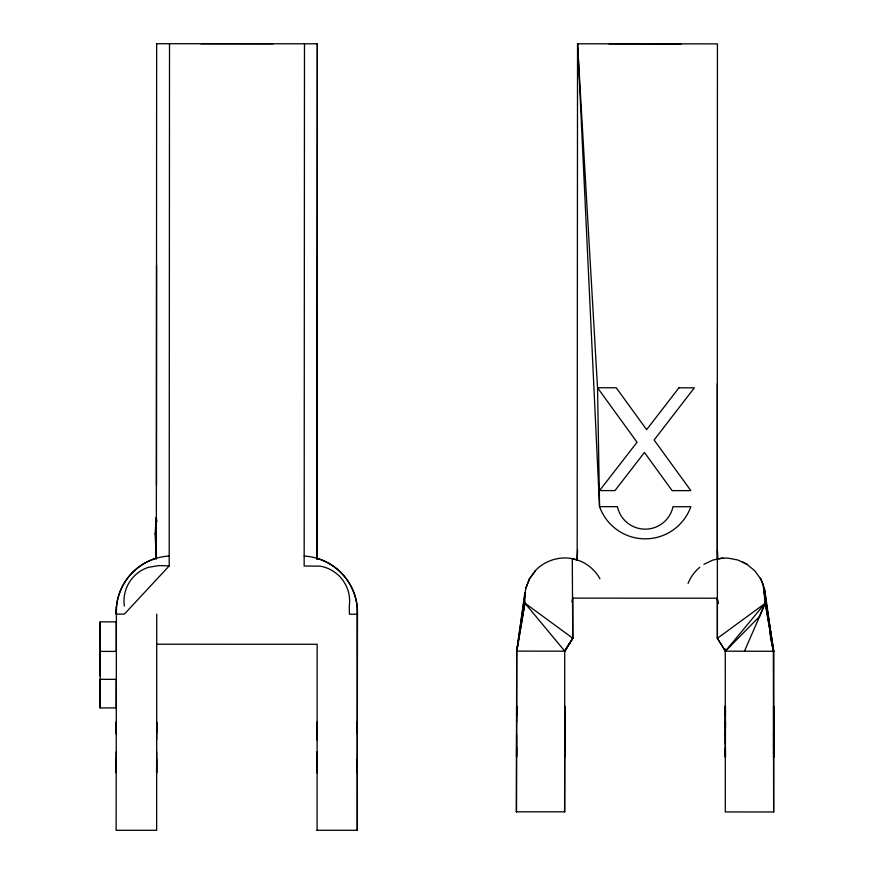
<?xml version="1.0" encoding="UTF-8"?>
<svg xmlns="http://www.w3.org/2000/svg" width="874" height="874" viewBox="0 0 874 874"><rect width="100%" height="100%" fill="white"/><g stroke="black" fill="none" stroke-linecap="round" stroke-linejoin="round"><path stroke-width="1.31" d="M100.193 679.338L116.253 679.338L116.187 707.918L100.117 707.918L100.16 621.851L116.22 621.862L116.253 651.403L100.204 651.403L100.16 621.851M116.198 758.818L116.209 772.867L116.231 751.793M156.73 614.149L156.654 830.3L116.133 830.3L116.417 606.851A56.023 56.023 0 0 1 154.862 558.683L156.38 558.3L156.249 517.703L156.938 521.723M116.209 734.094L116.231 721.913L116.231 733.286M156.337 559.087L156.654 43.7M156.632 758.84L156.632 772.889L156.654 751.815M156.49 485.562L156.555 265.434M156.632 739.994L156.654 721.935L156.665 733.308M116.406 606.862L116.209 614.105L124.37 614.105L169.195 565.915L169.512 43.711L304.48 43.787L304.163 566.002L320.059 566.144A35.517 35.517 0 0 1 349.283 606.195L349.425 614.258L357.466 614.269L357.269 830.3L316.978 830.289M317.043 758.916L317.054 772.966L317.076 751.891M317.076 830.3L317.142 644.28L156.719 644.214M317.328 43.798L317.011 559.185L317.328 43.798L304.381 43.787M317.054 740.059L317.076 722L317.076 733.384M357.258 758.927L357.269 772.987L357.269 768.06M357.269 830.3L357.138 607.015A56.46 56.46 0 0 0 318.354 558.77M516.589 734.499L516.578 757.004L516.6 747.379M516.632 721.935L516.643 705.941L516.621 715.555M535.38 570.635C544.622 560.769 559.054 556.061 572.284 558.672L572.765 638.217L564.801 651.174L516.72 651.119L524.913 603.147L524.804 593.096L516.72 651.119L516.436 811.815L516.72 651.119L525.853 588.126L529.568 578.763L535.478 570.624L529.458 578.774L525.853 588.126M564.768 756.982L564.844 706.006L564.626 811.837L564.724 651.185L572.765 638.217L572.776 598.122M599.957 578.785A40.171 40.171 0 0 0 577.179 559.928L577.539 43.787L597.532 387.761L599.553 506.647A48.474 48.474 0 0 0 690.842 506.723L672.991 506.702A28.416 28.416 0 0 1 617.415 506.669L599.553 506.647L577.638 43.787M717.303 383.664L717.379 638.326L725.398 651.174L773.883 651.283L773.643 811.968L773.337 651.217L764.247 590.212L764.641 592.867M717.292 559.393L717.423 43.875L577.539 43.787M725.387 735.089L725.376 705.995L725.431 757.07L725.387 747.357M725.376 753.792L725.365 757.223L725.354 749.717M764.357 593.359C767.569 592.113 755.387 567.772 762.805 583.439L773.861 651.294M773.61 735.1L773.577 706.006L773.577 706.88M100.117 707.918L100.171 679.338M100.139 675.842L100.139 651.403M357.28 723.858L357.291 722.022L357.291 733.395M724.863 648.53L725.398 651.174L759.604 616.389L764.739 603.683L764.892 596.778M524.597 598.122L524.804 593.096L524.837 595.609M577.179 559.928L572.186 558.683L577.069 559.939L577.616 549.932M764.258 588.246L765.307 593.195L765.307 603.268L773.435 651.119L770.409 636.829M156.38 558.3L155.102 533.839L156.249 517.703M572.044 602.11L572.645 598.133L717.379 598.22L717.379 638.326L725.409 651.174L764.739 603.683M516.785 651.119L524.913 603.147L572.765 638.217L564.746 651.174M744.484 651.152L765.307 603.268L765.307 593.195M155.102 533.839L156.293 531.534M565.369 650.081L572.765 638.217M717.379 638.326L765.307 603.268L773.457 651.119L765.209 593.195L765.624 598.231M703.909 564.287L713.02 560.005L722.918 558.115L717.816 558.748L717.412 550.019M764.357 588.235L763.581 588.399L764.826 599.957L765.482 600.482M742.452 561.873L746.975 564.298L737.864 560.005L727.966 558.125L722.82 558.115M357.357 614.269L357.466 614.269A56.46 56.46 0 0 0 304.174 556.093M516.436 811.815L564.779 811.826M773.665 811.968L725.311 811.946L725.267 651.174M608.949 43.809L681.196 43.853M156.566 43.7L169.512 43.711M200.823 43.733L273.059 43.776M169.195 565.915L159.046 565.554L148.274 567.368A35.495 35.495 0 0 0 124.337 606.053M773.566 651.305L767.011 608.774M746.877 564.298L754.732 570.722L760.653 578.872M524.913 603.147L564.801 651.174M769.568 631.487L773.435 651.119M765.231 596.844L765.624 599.498M766.028 602.142L766.618 606.13M773.621 752.088L773.632 757.124L773.665 706.116L773.698 728.129M773.61 741.578L773.61 747.368M773.566 753.803L773.566 731.614M725.376 709.426L725.376 705.995L725.464 715.85M725.475 721.64L725.475 728.118M725.354 731.604L725.354 744.419M688.078 583.428A40.171 40.171 0 0 1 699.823 567.259M116.329 614.094A56.023 56.023 0 0 1 169.206 556.017M773.577 756.36L773.577 757.234L773.566 756.36M678.956 387.816L646.618 429.658L616.246 387.772L597.532 387.761L637.037 442.233L599.553 490.587L614.957 490.598L644.455 452.459L672.128 490.631L690.842 490.642L654.113 439.993L694.349 387.827L678.956 387.816M718.067 603.519L717.248 598.231L718.057 603.519"/></g></svg>
